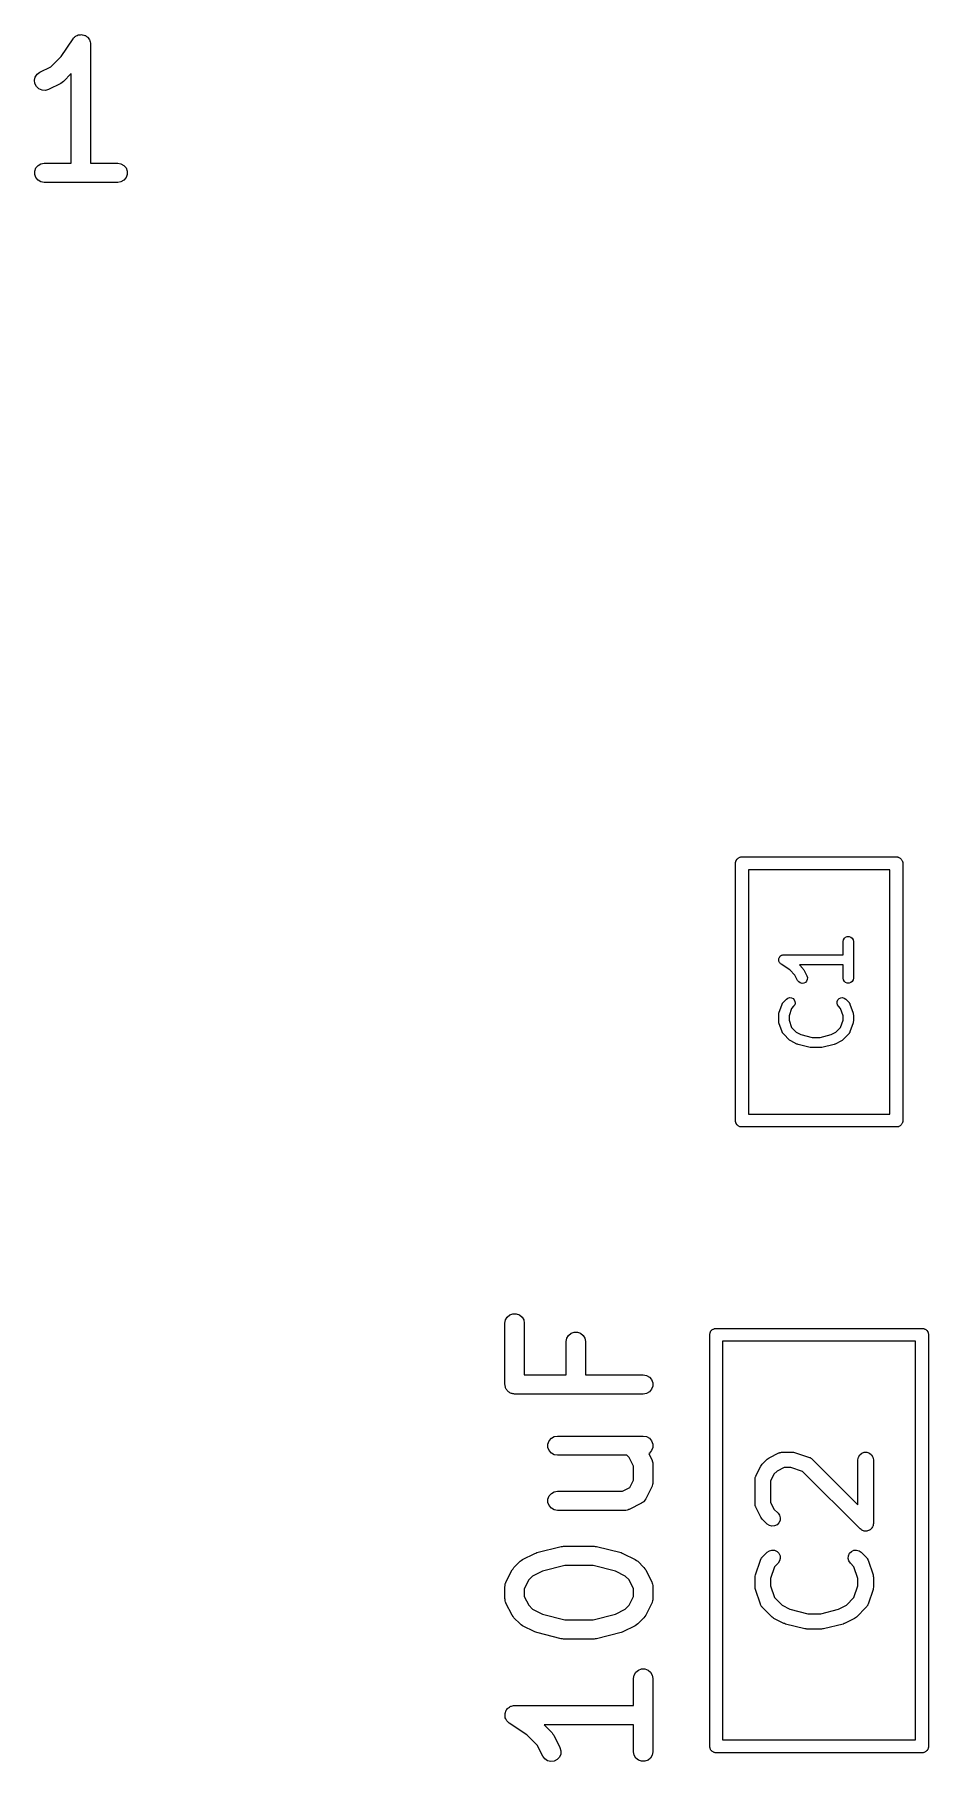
# Model space of a CAD drawing. Extents: x 106.7 to 203.6, y -115.7 to -57.1.
# Drawn here: x 168.4 to 175.35, y -89.73 to -76.3 of the extents above; entities that cross this region are included whole.
import ezdxf

# ---------------------------------------------------------------- set-up
doc = ezdxf.new("R2010")
doc.units = 0
doc.header["$MEASUREMENT"] = 0
doc.layers.add('BLACK', color=7, linetype='CONTINUOUS')

msp = doc.modelspace()

# ---------------------------------------------------------------- linework, layer by layer
at = {"layer": 'BLACK', "linetype": 'CONTINUOUS'}
for p, q in [((168.605, -76.4655), (168.697, -76.3288)), ((168.697, -76.3288), (168.699, -76.3258)), ((168.699, -76.3258), (168.701, -76.3222)), ((168.701, -76.3222), (168.708, -76.3164)), ((168.708, -76.3164), (168.715, -76.3099)), ((168.715, -76.3099), (168.718, -76.3081)), ((168.718, -76.3081), (168.721, -76.3054)), ((168.721, -76.3054), (168.73, -76.3024)), ((168.73, -76.3024), (168.738, -76.2984)), ((168.738, -76.2984), (168.742, -76.2979)), ((168.742, -76.2979), (168.746, -76.2965)), ((168.746, -76.2965), (168.755, -76.2965)), ((168.755, -76.2965), (168.764, -76.2955)), ((168.764, -76.2955), (168.768, -76.2965)), ((168.768, -76.2965), (168.772, -76.2965)), ((168.772, -76.2965), (168.78, -76.2996)), ((168.78, -76.2996), (168.789, -76.3017)), ((168.789, -76.3017), (168.793, -76.304)), ((168.793, -76.304), (168.796, -76.3054)), ((168.796, -76.3054), (168.803, -76.3112)), ((168.803, -76.3112), (168.811, -76.3161)), ((168.811, -76.3161), (168.813, -76.3195)), ((168.813, -76.3195), (168.816, -76.3222)), ((168.816, -76.3222), (168.821, -76.3299)), ((168.821, -76.3299), (168.826, -76.3371)), ((168.826, -76.3371), (168.827, -76.3411)), ((168.827, -76.3411), (168.829, -76.3447)), ((168.829, -76.3447), (168.831, -76.3535)), ((168.831, -76.3535), (168.833, -76.3621)), ((168.833, -76.3621), (168.833, -76.3663)), ((168.833, -76.3663), (168.834, -76.3704)), ((168.834, -76.3704), (168.834, -77.2954)), ((168.44, -76.589), (168.524, -76.5468)), ((168.524, -76.5468), (168.605, -76.4655)), ((168.398, -76.6516), (168.404, -76.6263)), ((168.401, -76.6775), (168.398, -76.6516)), ((168.413, -76.7008), (168.401, -76.6775)), ((168.404, -76.6263), (168.419, -76.6045)), ((168.419, -76.6045), (168.44, -76.589)), ((168.602, -76.6756), (168.507, -76.7232)), ((168.612, -76.6684), (168.602, -76.6756)), ((168.622, -76.6615), (168.612, -76.6684)), ((168.684, -76.5991), (168.622, -76.6615)), ((168.684, -77.2954), (168.684, -76.5991)), ((168.432, -76.7187), (168.413, -76.7008)), ((168.456, -76.729), (168.432, -76.7187)), ((168.482, -76.7306), (168.456, -76.729)), ((168.507, -76.7232), (168.482, -76.7306)), ((168.399, -77.3574), (168.408, -77.3329)), ((168.399, -77.3834), (168.399, -77.3574)), ((168.408, -77.3329), (168.425, -77.3129)), ((168.425, -77.3129), (168.448, -77.2999)), ((168.448, -77.2999), (168.473, -77.2954)), ((168.473, -77.2954), (168.684, -77.2954)), ((168.834, -77.2954), (169.045, -77.2954)), ((169.045, -77.2954), (169.07, -77.2999)), ((169.07, -77.2999), (169.093, -77.3129)), ((169.093, -77.3129), (169.11, -77.3329)), ((169.11, -77.3329), (169.119, -77.3574)), ((169.119, -77.3574), (169.119, -77.3834)), ((168.408, -77.4079), (168.399, -77.3834)), ((168.425, -77.4278), (168.408, -77.4079)), ((168.448, -77.4409), (168.425, -77.4278)), ((168.473, -77.4454), (168.448, -77.4409)), ((169.045, -77.4454), (168.473, -77.4454)), ((169.07, -77.4409), (169.045, -77.4454)), ((169.093, -77.4278), (169.07, -77.4409)), ((169.11, -77.4079), (169.093, -77.4278)), ((169.119, -77.3834), (169.11, -77.4079)), ((173.848, -82.7327), (173.85, -82.7285)), ((173.85, -82.7241), (173.853, -82.7203)), ((173.85, -82.7285), (173.85, -82.7241)), ((173.853, -82.7203), (173.854, -82.7161)), ((173.854, -82.7161), (173.857, -82.7127)), ((173.857, -82.7127), (173.859, -82.7089)), ((173.859, -82.7089), (173.863, -82.706)), ((173.863, -82.706), (173.865, -82.7026)), ((173.865, -82.7026), (173.869, -82.7004)), ((173.869, -82.7004), (173.873, -82.6975)), ((173.873, -82.6975), (173.877, -82.696)), ((173.877, -82.696), (173.881, -82.6938)), ((173.881, -82.6938), (173.885, -82.693)), ((173.885, -82.693), (173.889, -82.6915)), ((173.889, -82.6915), (175.107, -82.6915)), ((175.107, -82.6915), (175.111, -82.693)), ((175.111, -82.693), (175.115, -82.6938)), ((175.115, -82.6938), (175.119, -82.696)), ((175.119, -82.696), (175.123, -82.6975)), ((175.123, -82.6975), (175.127, -82.7004)), ((175.127, -82.7004), (175.131, -82.7026)), ((175.131, -82.7026), (175.133, -82.706)), ((175.133, -82.706), (175.137, -82.7089)), ((175.137, -82.7089), (175.139, -82.7127)), ((175.139, -82.7127), (175.142, -82.7161)), ((175.142, -82.7161), (175.143, -82.7203)), ((175.143, -82.7203), (175.146, -82.7241)), ((175.146, -82.7241), (175.146, -82.7285)), ((175.146, -82.7285), (175.148, -82.7327)), ((173.848, -82.7503), (173.848, -82.7327)), ((173.848, -84.7327), (173.848, -82.7503)), ((173.848, -82.7503), (173.848, -82.7503)), ((173.948, -82.7915), (173.948, -84.6915)), ((175.048, -82.7915), (173.948, -82.7915)), ((175.048, -84.6915), (175.048, -82.7915)), ((175.148, -82.7327), (175.148, -84.7503)), ((174.684, -83.3486), (174.687, -83.335)), ((174.684, -83.4515), (174.684, -83.3486)), ((174.687, -83.335), (174.694, -83.3229)), ((174.694, -83.3229), (174.704, -83.314)), ((174.704, -83.314), (174.717, -83.3092)), ((174.717, -83.3092), (174.731, -83.3092)), ((174.731, -83.3092), (174.744, -83.314)), ((174.744, -83.314), (174.755, -83.3229)), ((174.755, -83.3229), (174.762, -83.335)), ((174.762, -83.335), (174.764, -83.3486)), ((174.764, -83.3486), (174.764, -83.6344)), ((174.184, -83.4889), (174.185, -83.4868)), ((174.185, -83.4937), (174.184, -83.4889)), ((174.185, -83.4846), (174.186, -83.4801)), ((174.185, -83.4868), (174.185, -83.4846)), ((174.185, -83.4984), (174.185, -83.4937)), ((174.186, -83.5005), (174.185, -83.4984)), ((174.186, -83.4801), (174.188, -83.4754)), ((174.186, -83.5027), (174.186, -83.5005)), ((174.188, -83.507), (174.186, -83.5027)), ((174.188, -83.4754), (174.189, -83.4736)), ((174.19, -83.5115), (174.188, -83.507)), ((174.189, -83.4736), (174.19, -83.4715)), ((174.19, -83.4715), (174.193, -83.4678)), ((174.191, -83.5132), (174.19, -83.5115)), ((174.192, -83.5152), (174.191, -83.5132)), ((174.195, -83.5185), (174.192, -83.5152)), ((174.193, -83.4678), (174.195, -83.4639)), ((174.195, -83.4639), (174.197, -83.4626)), ((174.198, -83.5221), (174.195, -83.5185)), ((174.197, -83.4626), (174.198, -83.4609)), ((174.198, -83.4609), (174.203, -83.4585)), ((174.2, -83.5233), (174.198, -83.5221)), ((174.202, -83.5248), (174.2, -83.5233)), ((174.27, -83.5702), (174.202, -83.5248)), ((174.203, -83.4585), (174.206, -83.4556)), ((174.206, -83.4556), (174.209, -83.455)), ((174.209, -83.455), (174.211, -83.4539)), ((174.211, -83.4539), (174.215, -83.4531)), ((174.215, -83.4531), (174.22, -83.4517)), ((174.22, -83.4517), (174.222, -83.4519)), ((174.222, -83.4519), (174.224, -83.4515)), ((174.224, -83.4515), (174.684, -83.4515)), ((174.684, -83.5315), (174.345, -83.5315)), ((174.345, -83.5315), (174.372, -83.5585)), ((174.684, -83.6344), (174.684, -83.5315)), ((174.31, -83.6104), (174.27, -83.5702)), ((174.331, -83.6522), (174.31, -83.6104)), ((174.34, -83.6634), (174.331, -83.6522)), ((174.351, -83.6711), (174.34, -83.6634)), ((174.372, -83.5585), (174.375, -83.5637)), ((174.375, -83.5637), (174.379, -83.5688)), ((174.391, -83.6665), (174.378, -83.6727)), ((174.379, -83.5688), (174.403, -83.6165)), ((174.4, -83.6564), (174.391, -83.6665)), ((174.406, -83.6437), (174.4, -83.6564)), ((174.403, -83.6165), (174.407, -83.6298)), ((174.407, -83.6298), (174.406, -83.6437)), ((174.687, -83.648), (174.684, -83.6344)), ((174.694, -83.6601), (174.687, -83.648)), ((174.704, -83.669), (174.694, -83.6601)), ((174.717, -83.6737), (174.704, -83.669)), ((174.744, -83.669), (174.731, -83.6737)), ((174.755, -83.6601), (174.744, -83.669)), ((174.762, -83.648), (174.755, -83.6601)), ((174.764, -83.6344), (174.762, -83.648)), ((174.22, -83.8204), (174.244, -83.7965)), ((174.244, -83.7965), (174.255, -83.7886)), ((174.255, -83.7886), (174.268, -83.785)), ((174.268, -83.785), (174.282, -83.7862)), ((174.282, -83.7862), (174.295, -83.7921)), ((174.295, -83.7921), (174.305, -83.8019)), ((174.305, -83.8019), (174.31, -83.8145)), ((174.365, -83.6743), (174.351, -83.6711)), ((174.378, -83.6727), (174.365, -83.6743)), ((174.638, -83.8145), (174.644, -83.8019)), ((174.644, -83.8019), (174.654, -83.7921)), ((174.654, -83.7921), (174.666, -83.7862)), ((174.666, -83.7862), (174.68, -83.785)), ((174.68, -83.785), (174.693, -83.7886)), ((174.693, -83.7886), (174.705, -83.7965)), ((174.705, -83.7965), (174.729, -83.8204)), ((174.731, -83.6737), (174.717, -83.6737)), ((174.184, -83.9201), (174.185, -83.9137)), ((174.184, -83.9677), (174.184, -83.9201)), ((174.185, -83.9137), (174.186, -83.9074)), ((174.186, -83.9074), (174.21, -83.836)), ((174.21, -83.836), (174.211, -83.834)), ((174.211, -83.834), (174.212, -83.8317)), ((174.212, -83.8317), (174.214, -83.8279)), ((174.214, -83.8279), (174.217, -83.8238)), ((174.217, -83.8238), (174.218, -83.8222)), ((174.218, -83.8222), (174.22, -83.8204)), ((174.283, -83.8702), (174.264, -83.9266)), ((174.264, -83.9266), (174.264, -83.9612)), ((174.3, -83.8531), (174.283, -83.8702)), ((174.308, -83.8417), (174.3, -83.8531)), ((174.312, -83.8283), (174.308, -83.8417)), ((174.31, -83.8145), (174.312, -83.8283)), ((174.637, -83.8283), (174.638, -83.8145)), ((174.64, -83.8417), (174.637, -83.8283)), ((174.648, -83.8531), (174.64, -83.8417)), ((174.665, -83.8702), (174.648, -83.8531)), ((174.684, -83.9266), (174.665, -83.8702)), ((174.684, -83.9612), (174.684, -83.9266)), ((174.729, -83.8204), (174.73, -83.8222)), ((174.73, -83.8222), (174.732, -83.8238)), ((174.732, -83.8238), (174.734, -83.8279)), ((174.734, -83.8279), (174.737, -83.8317)), ((174.737, -83.8317), (174.737, -83.834)), ((174.737, -83.834), (174.738, -83.836)), ((174.738, -83.836), (174.762, -83.9074)), ((174.762, -83.9074), (174.763, -83.9137)), ((174.763, -83.9137), (174.764, -83.9201)), ((174.764, -83.9201), (174.764, -83.9677)), ((174.185, -83.974), (174.184, -83.9677)), ((174.186, -83.9803), (174.185, -83.974)), ((174.21, -84.0518), (174.186, -83.9803)), ((174.211, -84.0538), (174.21, -84.0518)), ((174.212, -84.056), (174.211, -84.0538)), ((174.214, -84.0599), (174.212, -84.056)), ((174.217, -84.064), (174.214, -84.0599)), ((174.218, -84.0655), (174.217, -84.064)), ((174.22, -84.0674), (174.218, -84.0655)), ((174.267, -84.115), (174.22, -84.0674)), ((174.264, -83.9612), (174.283, -84.0175)), ((174.283, -84.0175), (174.319, -84.0539)), ((174.319, -84.0539), (174.357, -84.0728)), ((174.357, -84.0728), (174.443, -84.0944)), ((174.505, -84.0944), (174.591, -84.0728)), ((174.591, -84.0728), (174.629, -84.0539)), ((174.629, -84.0539), (174.665, -84.0175)), ((174.665, -84.0175), (174.684, -83.9612)), ((174.729, -84.0674), (174.681, -84.115)), ((174.73, -84.0655), (174.729, -84.0674)), ((174.732, -84.064), (174.73, -84.0655)), ((174.734, -84.0599), (174.732, -84.064)), ((174.737, -84.056), (174.734, -84.0599)), ((174.738, -84.0518), (174.737, -84.0538)), ((174.737, -84.0538), (174.737, -84.056)), ((174.762, -83.9803), (174.738, -84.0518)), ((174.763, -83.974), (174.762, -83.9803)), ((174.764, -83.9677), (174.763, -83.974)), ((174.273, -84.1187), (174.267, -84.115)), ((174.278, -84.1225), (174.273, -84.1187)), ((174.325, -84.1463), (174.278, -84.1225)), ((174.33, -84.1476), (174.325, -84.1463)), ((174.334, -84.1494), (174.33, -84.1476)), ((174.429, -84.1732), (174.334, -84.1494)), ((174.434, -84.1735), (174.429, -84.1732)), ((174.438, -84.1744), (174.434, -84.1735)), ((174.51, -84.1744), (174.438, -84.1744)), ((174.443, -84.0944), (174.505, -84.0944)), ((174.515, -84.1735), (174.51, -84.1744)), ((174.52, -84.1732), (174.515, -84.1735)), ((174.615, -84.1494), (174.52, -84.1732)), ((174.619, -84.1476), (174.615, -84.1494)), ((174.623, -84.1463), (174.619, -84.1476)), ((174.671, -84.1225), (174.623, -84.1463)), ((174.676, -84.1187), (174.671, -84.1225)), ((174.681, -84.115), (174.676, -84.1187)), ((173.848, -84.7503), (173.848, -84.7327)), ((173.948, -84.6915), (175.048, -84.6915)), ((173.85, -84.7545), (173.848, -84.7503)), ((173.85, -84.7589), (173.85, -84.7545)), ((173.853, -84.7627), (173.85, -84.7589)), ((173.854, -84.7669), (173.853, -84.7627)), ((173.857, -84.7703), (173.854, -84.7669)), ((173.859, -84.7741), (173.857, -84.7703)), ((173.863, -84.777), (173.859, -84.7741)), ((173.865, -84.7804), (173.863, -84.777)), ((173.869, -84.7826), (173.865, -84.7804)), ((173.873, -84.7855), (173.869, -84.7826)), ((173.877, -84.787), (173.873, -84.7855)), ((173.881, -84.7892), (173.877, -84.787)), ((173.885, -84.79), (173.881, -84.7892)), ((173.889, -84.7915), (173.885, -84.79)), ((175.107, -84.7915), (173.889, -84.7915)), ((175.111, -84.79), (175.107, -84.7915)), ((175.115, -84.7892), (175.111, -84.79)), ((175.119, -84.787), (175.115, -84.7892)), ((175.123, -84.7855), (175.119, -84.787)), ((175.127, -84.7826), (175.123, -84.7855)), ((175.131, -84.7804), (175.127, -84.7826)), ((175.133, -84.777), (175.131, -84.7804)), ((175.137, -84.7741), (175.133, -84.777)), ((175.139, -84.7703), (175.137, -84.7741)), ((175.142, -84.7669), (175.139, -84.7703)), ((175.143, -84.7627), (175.142, -84.7669)), ((175.146, -84.7589), (175.143, -84.7627)), ((175.148, -84.7503), (175.146, -84.7545)), ((175.146, -84.7545), (175.146, -84.7589)), ((172.055, -86.3175), (172.06, -86.2919)), ((172.055, -86.7937), (172.055, -86.3175)), ((172.06, -86.2919), (172.073, -86.2693)), ((172.073, -86.2693), (172.093, -86.2526)), ((172.093, -86.2526), (172.117, -86.2437)), ((172.117, -86.2437), (172.143, -86.2437)), ((172.143, -86.2437), (172.168, -86.2526)), ((172.168, -86.2526), (172.188, -86.2693)), ((172.188, -86.2693), (172.201, -86.2919)), ((172.201, -86.2919), (172.205, -86.3175)), ((172.205, -86.3175), (172.205, -86.7187)), ((172.532, -86.4604), (172.536, -86.4347)), ((172.532, -86.7187), (172.532, -86.4604)), ((172.536, -86.4347), (172.549, -86.4122)), ((172.549, -86.4122), (172.569, -86.3954)), ((172.569, -86.3954), (172.594, -86.3865)), ((172.594, -86.3865), (172.62, -86.3865)), ((172.62, -86.3865), (172.644, -86.3954)), ((172.644, -86.3954), (172.664, -86.4122)), ((172.664, -86.4122), (172.677, -86.4347)), ((172.677, -86.4347), (172.682, -86.4604)), ((172.682, -86.4604), (172.682, -86.7187)), ((173.648, -86.3992), (173.65, -86.395)), ((173.648, -86.4168), (173.648, -86.3992)), ((173.648, -89.5992), (173.648, -86.4168)), ((173.648, -86.4168), (173.648, -86.4168)), ((173.65, -86.3906), (173.653, -86.3868)), ((173.65, -86.395), (173.65, -86.3906)), ((173.653, -86.3868), (173.654, -86.3826)), ((173.654, -86.3826), (173.657, -86.3792)), ((173.657, -86.3792), (173.659, -86.3754)), ((173.659, -86.3754), (173.663, -86.3725)), ((173.663, -86.3725), (173.665, -86.3691)), ((173.665, -86.3691), (173.669, -86.3669)), ((173.669, -86.3669), (173.673, -86.364)), ((173.673, -86.364), (173.677, -86.3625)), ((173.677, -86.3625), (173.681, -86.3603)), ((173.681, -86.3603), (173.685, -86.3595)), ((173.685, -86.3595), (173.689, -86.358)), ((173.689, -86.358), (175.307, -86.358)), ((173.748, -86.458), (173.748, -89.558)), ((175.248, -86.458), (173.748, -86.458)), ((175.248, -89.558), (175.248, -86.458)), ((175.307, -86.358), (175.311, -86.3595)), ((175.311, -86.3595), (175.315, -86.3603)), ((175.315, -86.3603), (175.319, -86.3625)), ((175.319, -86.3625), (175.323, -86.364)), ((175.323, -86.364), (175.327, -86.3669)), ((175.327, -86.3669), (175.331, -86.3691)), ((175.331, -86.3691), (175.333, -86.3725)), ((175.333, -86.3725), (175.337, -86.3754)), ((175.337, -86.3754), (175.339, -86.3792)), ((175.339, -86.3792), (175.342, -86.3826)), ((175.342, -86.3826), (175.343, -86.3868)), ((175.343, -86.3868), (175.346, -86.3906)), ((175.346, -86.3906), (175.346, -86.395)), ((175.346, -86.395), (175.348, -86.3992)), ((175.348, -86.3992), (175.348, -89.6168)), ((172.205, -86.7187), (172.532, -86.7187)), ((172.682, -86.7187), (173.13, -86.7187)), ((173.13, -86.7187), (173.156, -86.7232)), ((173.156, -86.7232), (173.179, -86.7363)), ((173.179, -86.7363), (173.195, -86.7562)), ((173.195, -86.7562), (173.204, -86.7807)), ((172.057, -86.8002), (172.055, -86.7937)), ((172.057, -86.8067), (172.057, -86.8002)), ((172.059, -86.8129), (172.057, -86.8067)), ((172.06, -86.8194), (172.059, -86.8129)), ((172.063, -86.825), (172.06, -86.8194)), ((172.065, -86.8312), (172.063, -86.825)), ((172.07, -86.8362), (172.065, -86.8312)), ((172.073, -86.8419), (172.07, -86.8362)), ((172.078, -86.8461), (172.073, -86.8419)), ((172.082, -86.8512), (172.078, -86.8461)), ((172.088, -86.8544), (172.082, -86.8512)), ((172.093, -86.8587), (172.088, -86.8544)), ((172.099, -86.8609), (172.093, -86.8587)), ((172.105, -86.8642), (172.099, -86.8609)), ((172.111, -86.8653), (172.105, -86.8642)), ((172.117, -86.8676), (172.111, -86.8653)), ((172.124, -86.8676), (172.117, -86.8676)), ((172.13, -86.8687), (172.124, -86.8676)), ((173.13, -86.8687), (172.13, -86.8687)), ((173.156, -86.8642), (173.13, -86.8687)), ((173.179, -86.8512), (173.156, -86.8642)), ((173.195, -86.8312), (173.179, -86.8512)), ((173.204, -86.8067), (173.195, -86.8312)), ((173.204, -86.7807), (173.204, -86.8067)), ((172.39, -87.2569), (172.399, -87.2324)), ((172.39, -87.2829), (172.39, -87.2569)), ((172.399, -87.3074), (172.39, -87.2829)), ((172.399, -87.2324), (172.416, -87.2125)), ((172.416, -87.2125), (172.438, -87.1994)), ((172.438, -87.1994), (172.464, -87.1949)), ((172.464, -87.1949), (173.13, -87.1949)), ((173.13, -87.1949), (173.156, -87.1994)), ((173.156, -87.1994), (173.179, -87.2125)), ((173.179, -87.2125), (173.195, -87.2324)), ((173.195, -87.2324), (173.204, -87.2569)), ((173.204, -87.2829), (173.195, -87.3074)), ((173.204, -87.2569), (173.204, -87.2829)), ((172.416, -87.3274), (172.399, -87.3074)), ((172.438, -87.3404), (172.416, -87.3274)), ((172.464, -87.3449), (172.438, -87.3404)), ((173.004, -87.3449), (172.464, -87.3449)), ((173.021, -87.362), (173.004, -87.3449)), ((173.055, -87.4305), (173.021, -87.362)), ((173.055, -87.5379), (173.055, -87.4305)), ((173.179, -87.3274), (173.173, -87.3305)), ((173.173, -87.3305), (173.197, -87.3792)), ((173.195, -87.3074), (173.179, -87.3274)), ((173.197, -87.3792), (173.199, -87.3834)), ((173.199, -87.3834), (173.201, -87.3871)), ((173.201, -87.3871), (173.202, -87.3958)), ((173.202, -87.3958), (173.205, -87.4042)), ((173.205, -87.4042), (173.205, -87.4085)), ((173.205, -87.4085), (173.205, -87.4128)), ((173.205, -87.4128), (173.205, -87.5556)), ((174.006, -87.505), (174.044, -87.4288)), ((174.044, -87.4288), (174.05, -87.4211)), ((174.05, -87.4211), (174.056, -87.4132)), ((174.056, -87.4132), (174.094, -87.3751)), ((174.094, -87.3751), (174.102, -87.3696)), ((174.102, -87.3696), (174.109, -87.3639)), ((174.109, -87.3639), (174.185, -87.3258)), ((174.185, -87.3258), (174.189, -87.3248)), ((174.189, -87.3248), (174.192, -87.323)), ((174.192, -87.323), (174.199, -87.3218)), ((174.199, -87.3218), (174.205, -87.3198)), ((174.205, -87.3198), (174.209, -87.32)), ((174.209, -87.32), (174.212, -87.3194)), ((174.212, -87.3194), (174.288, -87.3194)), ((174.288, -87.3194), (174.298, -87.3211)), ((174.298, -87.3211), (174.307, -87.3225)), ((174.307, -87.3225), (174.422, -87.3606)), ((174.422, -87.3606), (174.425, -87.3622)), ((174.425, -87.3622), (174.428, -87.3631)), ((174.428, -87.3631), (174.434, -87.3672)), ((174.434, -87.3672), (174.44, -87.3705)), ((174.44, -87.3705), (174.442, -87.3731)), ((174.442, -87.3731), (174.445, -87.3751)), ((174.445, -87.3751), (174.8, -87.7298)), ((174.8, -87.3794), (174.804, -87.3589)), ((174.8, -87.7298), (174.8, -87.3794)), ((174.804, -87.3589), (174.814, -87.3409)), ((174.814, -87.3409), (174.83, -87.3275)), ((174.83, -87.3275), (174.849, -87.3203)), ((174.849, -87.3203), (174.87, -87.3203)), ((174.87, -87.3203), (174.89, -87.3275)), ((174.89, -87.3275), (174.906, -87.3409)), ((174.906, -87.3409), (174.916, -87.3589)), ((174.916, -87.3589), (174.92, -87.3794)), ((174.92, -87.3794), (174.92, -87.8747)), ((173.027, -87.595), (173.055, -87.5379)), ((173.205, -87.5642), (173.202, -87.5726)), ((173.205, -87.5556), (173.205, -87.5599)), ((173.205, -87.5599), (173.205, -87.5642)), ((174, -87.5249), (174.002, -87.5182)), ((174.001, -87.5284), (174, -87.5249)), ((174, -87.5318), (174.001, -87.5284)), ((174, -87.7223), (174, -87.5318)), ((174.002, -87.5182), (174.004, -87.5113)), ((174.004, -87.5113), (174.005, -87.5083)), ((174.005, -87.5083), (174.006, -87.505)), ((174.147, -87.4912), (174.12, -87.546)), ((174.12, -87.546), (174.12, -87.7081)), ((174.172, -87.4668), (174.147, -87.4912)), ((174.226, -87.4394), (174.172, -87.4668)), ((174.279, -87.4394), (174.226, -87.4394)), ((174.37, -87.47), (174.279, -87.4394)), ((174.817, -87.9171), (174.37, -87.47)), ((172.39, -87.6855), (172.399, -87.661)), ((172.39, -87.7115), (172.39, -87.6855)), ((172.399, -87.661), (172.416, -87.641)), ((172.416, -87.641), (172.438, -87.628)), ((172.438, -87.628), (172.464, -87.6235)), ((172.464, -87.6235), (172.97, -87.6235)), ((172.97, -87.6235), (173.027, -87.595)), ((173.143, -87.6932), (173.137, -87.7024)), ((173.15, -87.6844), (173.143, -87.6932)), ((173.197, -87.5892), (173.15, -87.6844)), ((173.199, -87.585), (173.197, -87.5892)), ((173.201, -87.5813), (173.199, -87.585)), ((173.202, -87.5726), (173.201, -87.5813)), ((172.399, -87.736), (172.39, -87.7115)), ((172.416, -87.7559), (172.399, -87.736)), ((172.438, -87.769), (172.416, -87.7559)), ((172.464, -87.7735), (172.438, -87.769)), ((172.988, -87.7735), (172.464, -87.7735)), ((172.992, -87.7727), (172.988, -87.7735)), ((172.996, -87.773), (172.992, -87.7727)), ((173.005, -87.7705), (172.996, -87.773)), ((173.013, -87.769), (173.005, -87.7705)), ((173.017, -87.7668), (173.013, -87.769)), ((173.021, -87.7656), (173.017, -87.7668)), ((173.116, -87.7179), (173.021, -87.7656)), ((173.125, -87.7114), (173.116, -87.7179)), ((173.134, -87.7053), (173.125, -87.7114)), ((173.136, -87.7037), (173.134, -87.7053)), ((173.137, -87.7024), (173.136, -87.7037)), ((174.001, -87.7257), (174, -87.7223)), ((174, -87.7291), (174.001, -87.7257)), ((174.002, -87.7359), (174, -87.7291)), ((174.004, -87.7428), (174.002, -87.7359)), ((174.005, -87.7458), (174.004, -87.7428)), ((174.006, -87.7491), (174.005, -87.7458)), ((174.044, -87.8253), (174.006, -87.7491)), ((174.05, -87.833), (174.044, -87.8253)), ((174.056, -87.8409), (174.05, -87.833)), ((174.12, -87.7081), (174.147, -87.7629)), ((174.147, -87.7629), (174.179, -87.7941)), ((174.179, -87.7941), (174.19, -87.8112)), ((174.19, -87.8112), (174.196, -87.8313)), ((174.196, -87.8313), (174.194, -87.8521)), ((174.094, -87.879), (174.056, -87.8409)), ((174.111, -87.8909), (174.094, -87.879)), ((174.131, -87.8963), (174.111, -87.8909)), ((174.152, -87.8945), (174.131, -87.8963)), ((174.171, -87.8857), (174.152, -87.8945)), ((174.185, -87.871), (174.171, -87.8857)), ((174.194, -87.8521), (174.185, -87.871)), ((174.824, -87.9216), (174.817, -87.9171)), ((174.83, -87.9266), (174.824, -87.9216)), ((174.832, -87.9275), (174.83, -87.9266)), ((174.835, -87.929), (174.832, -87.9275)), ((174.842, -87.9311), (174.835, -87.929)), ((174.849, -87.9338), (174.842, -87.9311)), ((174.852, -87.9338), (174.849, -87.9338)), ((174.855, -87.9344), (174.852, -87.9338)), ((174.862, -87.9338), (174.855, -87.9344)), ((174.87, -87.9338), (174.862, -87.9338)), ((174.873, -87.9329), (174.87, -87.9338)), ((174.875, -87.9326), (174.873, -87.9329)), ((174.883, -87.9293), (174.875, -87.9326)), ((174.89, -87.9266), (174.883, -87.9293)), ((174.892, -87.9249), (174.89, -87.9266)), ((174.894, -87.9238), (174.892, -87.9249)), ((174.9, -87.9183), (174.894, -87.9238)), ((174.906, -87.9132), (174.9, -87.9183)), ((174.907, -87.9109), (174.906, -87.9132)), ((174.909, -87.9091), (174.907, -87.9109)), ((174.912, -87.902), (174.909, -87.9091)), ((174.916, -87.8952), (174.912, -87.902)), ((174.917, -87.8926), (174.916, -87.8952)), ((174.918, -87.8902), (174.917, -87.8926)), ((174.919, -87.8824), (174.918, -87.8902)), ((174.92, -87.8747), (174.919, -87.8824)), ((172.295, -88.1052), (172.303, -88.1019)), ((172.303, -88.1019), (172.493, -88.0543)), ((172.493, -88.0543), (172.502, -88.0536)), ((172.502, -88.0536), (172.511, -88.052)), ((172.511, -88.052), (172.749, -88.052)), ((172.749, -88.052), (172.758, -88.0536)), ((172.758, -88.0536), (172.768, -88.0543)), ((172.768, -88.0543), (172.958, -88.1019)), ((172.958, -88.1019), (172.966, -88.1052)), ((174.056, -88.137), (174.094, -88.0989)), ((174.094, -88.0989), (174.111, -88.087)), ((174.111, -88.087), (174.131, -88.0816)), ((174.131, -88.0816), (174.152, -88.0834)), ((174.152, -88.0834), (174.171, -88.0922)), ((174.171, -88.0922), (174.185, -88.1069)), ((174.735, -88.1069), (174.749, -88.0922)), ((174.749, -88.0922), (174.768, -88.0834)), ((174.768, -88.0834), (174.789, -88.0816)), ((174.789, -88.0816), (174.809, -88.087)), ((174.809, -88.087), (174.826, -88.0989)), ((174.826, -88.0989), (174.864, -88.137)), ((172.063, -88.3316), (172.111, -88.2364)), ((172.111, -88.2364), (172.118, -88.2267)), ((172.118, -88.2267), (172.125, -88.2169)), ((172.125, -88.2169), (172.173, -88.1693)), ((172.173, -88.1693), (172.182, -88.1624)), ((172.182, -88.1624), (172.192, -88.1552)), ((172.192, -88.1552), (172.287, -88.1076)), ((172.287, -88.1076), (172.295, -88.1052)), ((172.521, -88.202), (172.347, -88.2454)), ((172.74, -88.202), (172.521, -88.202)), ((172.914, -88.2454), (172.74, -88.202)), ((172.966, -88.1052), (172.973, -88.1076)), ((172.973, -88.1076), (173.069, -88.1552)), ((173.069, -88.1552), (173.078, -88.1624)), ((173.078, -88.1624), (173.088, -88.1693)), ((173.088, -88.1693), (173.136, -88.2169)), ((173.136, -88.2169), (173.143, -88.2267)), ((173.143, -88.2267), (173.15, -88.2364)), ((173.15, -88.2364), (173.197, -88.3316)), ((174.003, -88.2747), (174.041, -88.1605)), ((174.041, -88.1605), (174.043, -88.1574)), ((174.043, -88.1574), (174.044, -88.1541)), ((174.044, -88.1541), (174.048, -88.1483)), ((174.048, -88.1483), (174.051, -88.1421)), ((174.051, -88.1421), (174.054, -88.1398)), ((174.054, -88.1398), (174.056, -88.137)), ((174.15, -88.2118), (174.12, -88.3035)), ((174.179, -88.1838), (174.15, -88.2118)), ((174.19, -88.1667), (174.179, -88.1838)), ((174.185, -88.1069), (174.194, -88.1258)), ((174.196, -88.1466), (174.19, -88.1667)), ((174.194, -88.1258), (174.196, -88.1466)), ((174.724, -88.1466), (174.726, -88.1258)), ((174.729, -88.1667), (174.724, -88.1466)), ((174.726, -88.1258), (174.735, -88.1069)), ((174.741, -88.1838), (174.729, -88.1667)), ((174.769, -88.2118), (174.741, -88.1838)), ((174.8, -88.3035), (174.769, -88.2118)), ((174.864, -88.137), (174.866, -88.1398)), ((174.866, -88.1398), (174.869, -88.1421)), ((174.869, -88.1421), (174.872, -88.1483)), ((174.872, -88.1483), (174.876, -88.1541)), ((174.876, -88.1541), (174.877, -88.1574)), ((174.877, -88.1574), (174.879, -88.1605)), ((174.879, -88.1605), (174.917, -88.2747)), ((172.055, -88.3651), (172.056, -88.3609)), ((172.055, -88.4604), (172.055, -88.3651)), ((172.056, -88.3566), (172.058, -88.3481)), ((172.056, -88.3609), (172.056, -88.3566)), ((172.058, -88.3481), (172.06, -88.3395)), ((172.06, -88.3395), (172.062, -88.3357)), ((172.062, -88.3357), (172.063, -88.3316)), ((172.24, -88.3143), (172.205, -88.3828)), ((172.27, -88.2839), (172.24, -88.3143)), ((172.347, -88.2454), (172.27, -88.2839)), ((172.991, -88.2839), (172.914, -88.2454)), ((173.021, -88.3143), (172.991, -88.2839)), ((173.055, -88.3828), (173.021, -88.3143)), ((173.197, -88.3316), (173.199, -88.3357)), ((173.199, -88.3357), (173.201, -88.3395)), ((173.201, -88.3395), (173.202, -88.3481)), ((173.202, -88.3481), (173.205, -88.3566)), ((173.205, -88.3566), (173.205, -88.3609)), ((173.205, -88.3609), (173.205, -88.3651)), ((173.205, -88.3651), (173.205, -88.4604)), ((174, -88.2937), (174.002, -88.2842)), ((174, -88.3699), (174, -88.2937)), ((174.002, -88.3794), (174, -88.3699)), ((174.002, -88.2842), (174.003, -88.2747)), ((174.12, -88.3035), (174.12, -88.3602)), ((174.12, -88.3602), (174.15, -88.4518)), ((174.769, -88.4518), (174.8, -88.3602)), ((174.8, -88.3602), (174.8, -88.3035)), ((174.917, -88.2747), (174.918, -88.2842)), ((174.918, -88.2842), (174.92, -88.2937)), ((174.92, -88.3699), (174.918, -88.3794)), ((174.92, -88.2937), (174.92, -88.3699)), ((172.056, -88.4646), (172.055, -88.4604)), ((172.056, -88.469), (172.056, -88.4646)), ((172.058, -88.4774), (172.056, -88.469)), ((172.06, -88.486), (172.058, -88.4774)), ((172.062, -88.4898), (172.06, -88.486)), ((172.063, -88.4939), (172.062, -88.4898)), ((172.111, -88.5892), (172.063, -88.4939)), ((172.205, -88.3828), (172.205, -88.4427)), ((172.205, -88.4427), (172.24, -88.5112)), ((173.021, -88.5112), (173.055, -88.4427)), ((173.055, -88.4427), (173.055, -88.3828)), ((173.197, -88.4939), (173.15, -88.5892)), ((173.199, -88.4898), (173.197, -88.4939)), ((173.201, -88.486), (173.199, -88.4898)), ((173.202, -88.4774), (173.201, -88.486)), ((173.205, -88.469), (173.202, -88.4774)), ((173.205, -88.4604), (173.205, -88.4646)), ((173.205, -88.4646), (173.205, -88.469)), ((174.003, -88.3889), (174.002, -88.3794)), ((174.041, -88.5032), (174.003, -88.3889)), ((174.043, -88.5062), (174.041, -88.5032)), ((174.15, -88.4518), (174.21, -88.5111)), ((174.71, -88.5111), (174.769, -88.4518)), ((174.879, -88.5032), (174.877, -88.5062)), ((174.917, -88.3889), (174.879, -88.5032)), ((174.918, -88.3794), (174.917, -88.3889)), ((172.118, -88.5988), (172.111, -88.5892)), ((172.125, -88.6087), (172.118, -88.5988)), ((172.173, -88.6563), (172.125, -88.6087)), ((172.24, -88.5112), (172.27, -88.5416)), ((172.27, -88.5416), (172.347, -88.5801)), ((172.347, -88.5801), (172.521, -88.6235)), ((172.521, -88.6235), (172.74, -88.6235)), ((172.74, -88.6235), (172.914, -88.5801)), ((172.914, -88.5801), (172.991, -88.5416)), ((172.991, -88.5416), (173.021, -88.5112)), ((173.136, -88.6087), (173.088, -88.6563)), ((173.143, -88.5988), (173.136, -88.6087)), ((173.15, -88.5892), (173.143, -88.5988)), ((174.044, -88.5095), (174.043, -88.5062)), ((174.048, -88.5153), (174.044, -88.5095)), ((174.051, -88.5215), (174.048, -88.5153)), ((174.054, -88.5238), (174.051, -88.5215)), ((174.056, -88.5266), (174.054, -88.5238)), ((174.132, -88.6028), (174.056, -88.5266)), ((174.14, -88.6083), (174.132, -88.6028)), ((174.147, -88.614), (174.14, -88.6083)), ((174.224, -88.6521), (174.147, -88.614)), ((174.21, -88.5111), (174.271, -88.5419)), ((174.271, -88.5419), (174.41, -88.5766)), ((174.41, -88.5766), (174.51, -88.5766)), ((174.51, -88.5766), (174.648, -88.5419)), ((174.648, -88.5419), (174.71, -88.5111)), ((174.772, -88.614), (174.696, -88.6521)), ((174.78, -88.6083), (174.772, -88.614)), ((174.788, -88.6028), (174.78, -88.6083)), ((174.864, -88.5266), (174.788, -88.6028)), ((174.866, -88.5238), (174.864, -88.5266)), ((174.869, -88.5215), (174.866, -88.5238)), ((174.872, -88.5153), (174.869, -88.5215)), ((174.876, -88.5095), (174.872, -88.5153)), ((174.877, -88.5062), (174.876, -88.5095)), ((172.182, -88.6632), (172.173, -88.6563)), ((172.192, -88.6703), (172.182, -88.6632)), ((172.287, -88.7179), (172.192, -88.6703)), ((172.295, -88.7203), (172.287, -88.7179)), ((172.303, -88.7236), (172.295, -88.7203)), ((172.493, -88.7712), (172.303, -88.7236)), ((172.502, -88.7719), (172.493, -88.7712)), ((172.511, -88.7735), (172.502, -88.7719)), ((172.749, -88.7735), (172.511, -88.7735)), ((172.758, -88.7719), (172.749, -88.7735)), ((172.768, -88.7712), (172.758, -88.7719)), ((172.958, -88.7236), (172.768, -88.7712)), ((172.966, -88.7203), (172.958, -88.7236)), ((172.973, -88.7179), (172.966, -88.7203)), ((173.069, -88.6703), (172.973, -88.7179)), ((173.078, -88.6632), (173.069, -88.6703)), ((173.088, -88.6563), (173.078, -88.6632)), ((174.23, -88.654), (174.224, -88.6521)), ((174.236, -88.6567), (174.23, -88.654)), ((174.388, -88.6948), (174.236, -88.6567)), ((174.396, -88.6953), (174.388, -88.6948)), ((174.403, -88.6966), (174.396, -88.6953)), ((174.517, -88.6966), (174.403, -88.6966)), ((174.524, -88.6953), (174.517, -88.6966)), ((174.532, -88.6948), (174.524, -88.6953)), ((174.684, -88.6567), (174.532, -88.6948)), ((174.69, -88.654), (174.684, -88.6567)), ((174.696, -88.6521), (174.69, -88.654)), ((173.06, -89.0538), (173.073, -89.0312)), ((173.073, -89.0312), (173.093, -89.0145)), ((173.093, -89.0145), (173.117, -89.0056)), ((173.117, -89.0056), (173.143, -89.0056)), ((173.143, -89.0056), (173.168, -89.0145)), ((173.168, -89.0145), (173.188, -89.0312)), ((173.188, -89.0312), (173.201, -89.0538)), ((173.055, -89.0794), (173.06, -89.0538)), ((173.055, -89.2901), (173.055, -89.0794)), ((173.201, -89.0538), (173.205, -89.0794)), ((173.205, -89.0794), (173.205, -89.6509)), ((172.079, -89.3109), (172.082, -89.3077)), ((172.082, -89.3077), (172.09, -89.3032)), ((172.09, -89.3032), (172.097, -89.2979)), ((172.097, -89.2979), (172.101, -89.2967)), ((172.101, -89.2967), (172.105, -89.2947)), ((172.105, -89.2947), (172.114, -89.2931)), ((172.114, -89.2931), (172.122, -89.2906)), ((172.122, -89.2906), (172.126, -89.2909)), ((172.126, -89.2909), (172.13, -89.2901)), ((172.13, -89.2901), (173.055, -89.2901)), ((172.056, -89.3603), (172.057, -89.3563)), ((172.057, -89.3692), (172.056, -89.3603)), ((172.057, -89.3521), (172.06, -89.3437)), ((172.057, -89.3563), (172.057, -89.3521)), ((172.057, -89.3782), (172.057, -89.3692)), ((172.058, -89.3821), (172.057, -89.3782)), ((172.058, -89.3862), (172.058, -89.3821)), ((172.062, -89.3942), (172.058, -89.3862)), ((172.06, -89.3437), (172.062, -89.335)), ((172.062, -89.335), (172.064, -89.3315)), ((172.065, -89.4026), (172.062, -89.3942)), ((172.064, -89.3315), (172.065, -89.3276)), ((172.065, -89.3276), (172.071, -89.3208)), ((172.068, -89.4058), (172.065, -89.4026)), ((172.07, -89.4096), (172.068, -89.4058)), ((172.076, -89.4157), (172.07, -89.4096)), ((172.071, -89.3208), (172.076, -89.3133)), ((172.076, -89.3133), (172.079, -89.3109)), ((172.082, -89.4226), (172.076, -89.4157)), ((172.086, -89.4247), (172.082, -89.4226)), ((172.089, -89.4275), (172.086, -89.4247)), ((172.225, -89.5187), (172.089, -89.4275)), ((173.055, -89.4401), (172.359, -89.4401)), ((172.359, -89.4401), (172.422, -89.5026)), ((173.055, -89.6509), (173.055, -89.4401)), ((172.307, -89.6), (172.225, -89.5187)), ((172.422, -89.5026), (172.428, -89.5124)), ((172.428, -89.5124), (172.436, -89.5221)), ((172.436, -89.5221), (172.483, -89.6173)), ((173.748, -89.558), (175.248, -89.558)), ((172.349, -89.6844), (172.307, -89.6)), ((172.365, -89.7053), (172.349, -89.6844)), ((172.386, -89.7197), (172.365, -89.7053)), ((172.461, -89.7111), (172.437, -89.7227)), ((172.479, -89.6922), (172.461, -89.7111)), ((172.489, -89.6683), (172.479, -89.6922)), ((172.483, -89.6173), (172.491, -89.6423)), ((172.491, -89.6423), (172.489, -89.6683)), ((173.06, -89.6765), (173.055, -89.6509)), ((173.073, -89.6991), (173.06, -89.6765)), ((173.093, -89.7158), (173.073, -89.6991)), ((173.188, -89.6991), (173.168, -89.7158)), ((173.201, -89.6765), (173.188, -89.6991)), ((173.205, -89.6509), (173.201, -89.6765)), ((173.648, -89.6168), (173.648, -89.5992)), ((173.65, -89.621), (173.648, -89.6168)), ((173.65, -89.6254), (173.65, -89.621)), ((173.653, -89.6292), (173.65, -89.6254)), ((173.654, -89.6334), (173.653, -89.6292)), ((173.657, -89.6368), (173.654, -89.6334)), ((173.659, -89.6406), (173.657, -89.6368)), ((173.663, -89.6435), (173.659, -89.6406)), ((173.665, -89.6469), (173.663, -89.6435)), ((173.669, -89.6491), (173.665, -89.6469)), ((173.673, -89.652), (173.669, -89.6491)), ((173.677, -89.6535), (173.673, -89.652)), ((173.681, -89.6557), (173.677, -89.6535)), ((173.685, -89.6565), (173.681, -89.6557)), ((173.689, -89.658), (173.685, -89.6565)), ((175.307, -89.658), (173.689, -89.658)), ((175.311, -89.6565), (175.307, -89.658)), ((175.315, -89.6557), (175.311, -89.6565)), ((175.319, -89.6535), (175.315, -89.6557)), ((175.323, -89.652), (175.319, -89.6535)), ((175.327, -89.6491), (175.323, -89.652)), ((175.331, -89.6469), (175.327, -89.6491)), ((175.333, -89.6435), (175.331, -89.6469)), ((175.337, -89.6406), (175.333, -89.6435)), ((175.339, -89.6368), (175.337, -89.6406)), ((175.342, -89.6334), (175.339, -89.6368)), ((175.343, -89.6292), (175.342, -89.6334)), ((175.346, -89.6254), (175.343, -89.6292)), ((175.348, -89.6168), (175.346, -89.621)), ((175.346, -89.621), (175.346, -89.6254)), ((172.412, -89.7257), (172.386, -89.7197)), ((172.437, -89.7227), (172.412, -89.7257)), ((173.117, -89.7247), (173.093, -89.7158)), ((173.143, -89.7247), (173.117, -89.7247)), ((173.168, -89.7158), (173.143, -89.7247))]:
    msp.add_line(p, q, dxfattribs=at)

doc.saveas('drawing.dxf')
